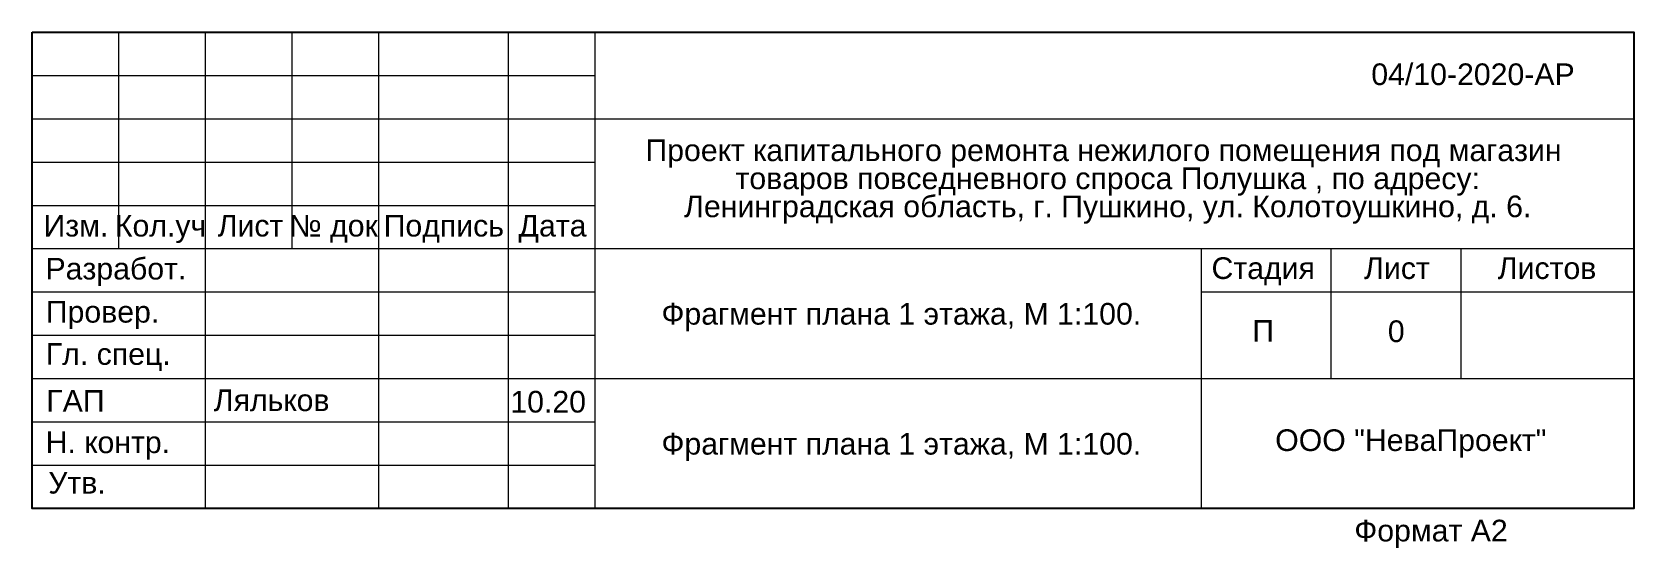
# Model space of a CAD drawing. Header units: metres. Extents: x 0 to 57.5, y 0 to 39.8.
# Drawn here: x 39 to 57.5, y 0.05 to 6 of the extents above; entities that cross this region are included whole.
import ezdxf
from ezdxf.enums import TextEntityAlignment as Align

# ---------------------------------------------------------------- set-up
doc = ezdxf.new("R2010")
doc.units = ezdxf.units.M
doc.header["$MEASUREMENT"] = 0
doc.layers.add('YOLO_STAMP', color=1, linetype='Continuous')
doc.styles.add('GOST 2.304', font='CS_Gost2304.shx')
doc.styles.add('Style-Arial', font='arial.ttf')

msp = doc.modelspace()

# ---------------------------------------------------------------- linework, layer by layer
at = {"color": 7, "linetype": 'Continuous', "lineweight": 13}
for p, q in [((39.00000047, 5.99999826), (57.50000047, 5.99999826)), ((39.00000047, 5.99999826), (39.00000047, 0.49999826)), ((40.00000047, 5.99999826), (40.00000047, 3.49999826)), ((41.00000047, 5.99999826), (41.00000047, 0.49999826)), ((42.00000047, 5.99999826), (42.00000047, 3.49999826)), ((43.00000047, 5.99999826), (43.00000047, 0.49999826)), ((44.50000047, 5.99999826), (44.50000047, 0.49999826)), ((45.50000047, 5.99999826), (45.50000047, 0.49999826)), ((45.50000047, 4.99999826), (57.50000047, 4.99999826)), ((39.00000047, 3.99999826), (45.50000047, 3.99999826)), ((39.00000047, 3.49999826), (57.50000047, 3.49999826)), ((52.50000047, 2.99999826), (57.50000047, 2.99999826)), ((45.50000047, 1.99999826), (57.50000047, 1.99999826))]:
    msp.add_line(p, q, dxfattribs=at)
at = {"color": 7, "linetype": 'Continuous', "lineweight": 0}
for p, q in [((39.00000047, 5.49999826), (45.50000047, 5.49999826)), ((39.00000047, 4.99999826), (45.50000047, 4.99999826)), ((39.00000047, 4.49999826), (45.50000047, 4.49999826)), ((39.00000047, 2.99999826), (45.50000047, 2.99999826)), ((39.00000047, 2.49999826), (45.50000047, 2.49999826)), ((39.00000047, 1.99999826), (45.50000047, 1.99999826)), ((39.00000047, 1.49999826), (45.50000047, 1.49999826)), ((39.00000047, 0.99999826), (45.50000047, 0.99999826))]:
    msp.add_line(p, q, dxfattribs=at)
at = {"color": 7, "linetype": 'Continuous', "lineweight": 13, "flags": 128}
for points in [[(52.50000047, 3.49999826), (52.50000047, 0.49999826)], [(54.00000047, 3.49999826), (54.00000047, 1.99999826)], [(55.50000047, 3.49999826), (55.50000047, 1.99999826)]]:
    msp.add_lwpolyline(points, dxfattribs=at)
at = {"layer": 'YOLO_STAMP'}
msp.add_lwpolyline([(39.00000047, 5.99999826), (57.50000047, 5.99999826), (57.50000047, 0.49999826), (39.00000047, 0.49999826)], close=True, dxfattribs=at)

# ---------------------------------------------------------------- texts
at = {"color": 7, "linetype": 'Continuous', "lineweight": 13, "style": 'Style-Arial'}
msp.add_text('04/10-2020-АР', height=0.25, dxfattribs=at).set_placement((55.6411165, 5.637915), align=Align.TOP_CENTER)
at = {"color": 7, "linetype": 'Continuous', "lineweight": 0, "style": 'Style-Arial'}
for s, p in [('Изм.', (39.5070483, 3.76500826)), ('Кол.уч', (40.48436844, 3.76500826)), ('Лист', (41.52276611, 3.76500826)), ('№ док', (42.48166742, 3.76500826)), ('Подпись', (43.75566674, 3.76500826)), ('Дата', (45.01114386, 3.76500826)), ('Разработ.', (39.96894649, 3.26904595)), ('Стадия', (53.21844522, 3.27500826)), ('Лист', (54.76276611, 3.27500826)), ('Листов', (56.49625717, 3.27500826)), ('Провер.', (39.81430933, 2.77131488)), ('Гл. спец.', (39.8805824, 2.28408508)), ('ГАП', (39.50119397, 1.7425816)), ('Н. контр.', (39.8754815, 1.26500826)), ('ООО "НеваПроект"', (54.92294485, 1.2894971)), ('Утв.', (39.51953372, 0.79819836)), ('Формат А2', (55.15620326, 0.24604109))]:
    msp.add_text(s, height=0.25, dxfattribs=at).set_placement(p, align=Align.MIDDLE_CENTER)
at = {"color": 7, "linetype": 'Continuous', "lineweight": 30, "style": 'Style-Arial'}
msp.add_text('0', height=0.25, dxfattribs=at).set_placement((54.6576885, 2.67203483), align=Align.TOP_LEFT)
at = {"color": 7, "lineweight": 13, "style": 'Style-Arial'}
msp.add_text('Ляльков', height=0.25, dxfattribs=at).set_placement((41.09874519, 1.87556372), align=Align.TOP_LEFT)
at = {"color": 7, "linetype": 'Continuous', "lineweight": 13, "char_height": 0.25, "style": 'Style-Arial'}
for s, insert, attachment_point, line_spacing_factor in [('Проект капитального ремонта нежилого помещения под магазин\\P товаров повседневного спроса Полушка , по адресу:\\P Ленинградская область, г. Пушкино, ул. Колотоушкино, д. 6.', (51.37412903, 4.7604167), 2, 0.776524), ('Фрагмент плана 1 этажа, М 1:100.\\P', (49.03915668, 2.71034897), 5, 0.6), ('Фрагмент плана 1 этажа, М 1:100.\\P', (49.03915668, 1.21034897), 5, 0.6)]:
    msp.add_mtext(s, dxfattribs=dict(at, insert=insert, attachment_point=attachment_point, line_spacing_factor=line_spacing_factor))
at = {"color": 7, "linetype": 'Continuous', "lineweight": 0, "insert": (53.21778385, 2.5510143), "char_height": 0.25, "attachment_point": 5, "line_spacing_factor": 0.72, "style": 'GOST 2.304'}
msp.add_mtext('\\fArial|b0|i0|c204204|p39;П', dxfattribs=at)
at = {"color": 7, "linetype": 'Continuous', "lineweight": 30, "insert": (44.52347303, 1.85850427), "char_height": 0.25, "attachment_point": 1, "line_spacing_factor": 0.72, "style": 'GOST 2.304'}
msp.add_mtext('\\fArial|b0|i0|c204204|p39;10.20', dxfattribs=at)

doc.saveas('drawing.dxf')
